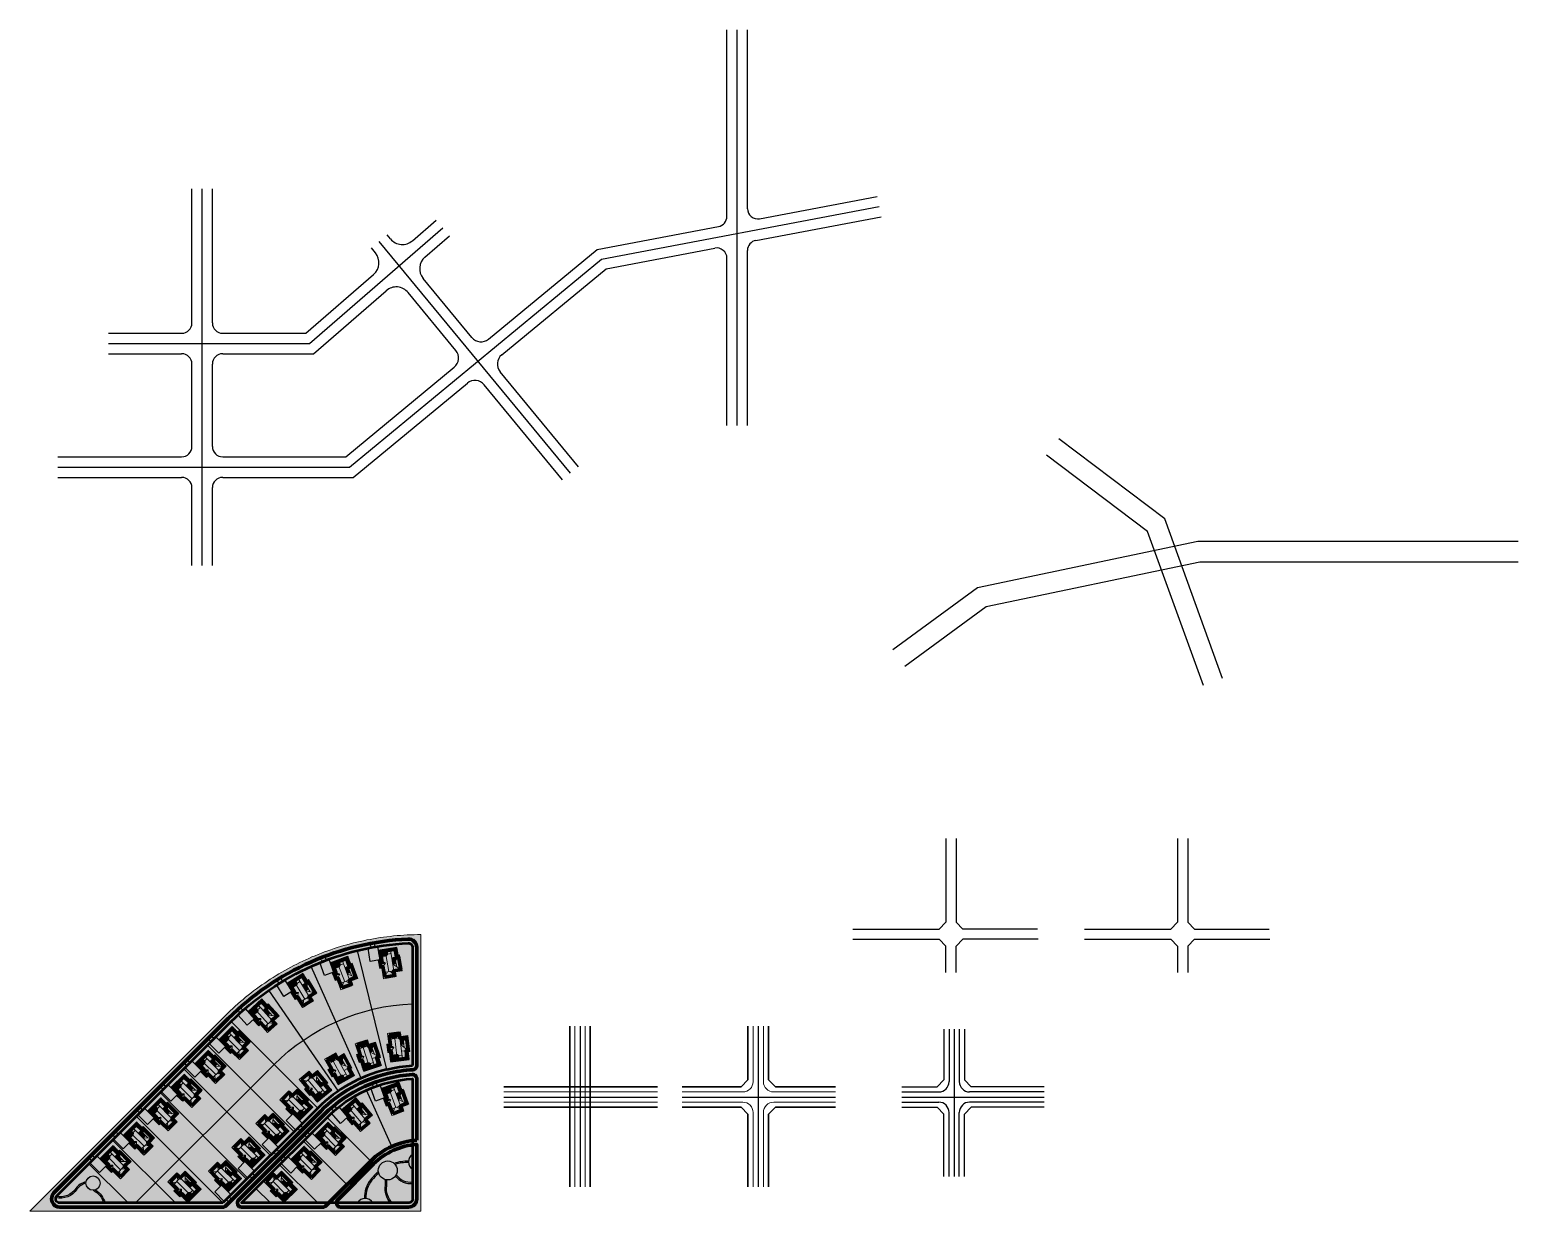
# Model space of a CAD drawing. Header units: millimetres. Extents: x 316796 to 1578935, y 255366 to 829766.
# Drawn here: x 316796 to 317665, y 640598 to 641288 of the extents above; entities that cross this region are included whole.
import ezdxf

# ---------------------------------------------------------------- set-up
doc = ezdxf.new("R2010")
doc.units = ezdxf.units.MM
doc.linetypes.add('JIS_02_0.7', pattern=[1.35, 0.75, -0.6])
for name, color, linetype in [('1-trees', 250, 'Continuous'), ('dwgmodels.com', 250, 'Continuous'), ('hatch', 7, 'Continuous')]:
    doc.layers.add(name, color=color, linetype=linetype)
for name, color, linetype, lineweight in [('hatch2', 251, 'Continuous', 5), ('plan', 7, 'Continuous', 20), ('road', 7, 'Continuous', 35)]:
    doc.layers.add(name, color=color, linetype=linetype, lineweight=lineweight)
pattern_1 = [(314.891519, (15728854.7, 21093657.18), (215.5257606, -0.40806626), [457.2, -152.4]), (44.891519, (15728962.26, 21093549.21), (215.5257606, -0.40806626), [457.2, -152.4])]

# ---------------------------------------------------------------- blocks, each defined once
blk = doc.blocks.new('4a')
at = {"lineweight": 30}
h = blk.add_hatch(color=3, dxfattribs=at)
h.dxf.hatch_style = 1
h.set_gradient(color1=(127, 63, 0), color2=(255, 204, 153), rotation=174, centered=1, tint=1)
h.paths.add_polyline_path([(41698471, 622995), (41695000, 624041), (41693829, 620153), (41695267, 617558), (41692635, 616189), (41691383, 612034), (41694854, 610988)])
h.paths.add_polyline_path([(41702796, 624491), (41699555, 625468), (41698782, 622902), (41702009, 621930)])
h.paths.add_polyline_path([(41693799, 611306), (41691383, 612034), (41690401, 608773)])
h = blk.add_hatch(color=3, dxfattribs=at)
h.dxf.hatch_style = 1
h.set_gradient(color1=(127, 63, 0), color2=(255, 204, 153), rotation=174, centered=1, tint=1)
h.paths.add_polyline_path([(41702009, 621930), (41698471, 622995), (41694854, 610988), (41698325, 609943)])
h.paths.add_polyline_path([(41706037, 623515), (41702796, 624491), (41701151, 619138), (41704422, 618153)])
h.paths.add_polyline_path([(41705906, 617706), (41702802, 616104), (41701422, 611524), (41703132, 608495)])
h.paths.add_polyline_path([(41698325, 609943), (41695910, 610670), (41697343, 606682)])
h = blk.add_hatch(color=3, dxfattribs=at)
h.dxf.hatch_style = 1
h.set_gradient(color1=(127, 63, 0), color2=(255, 204, 153), rotation=200, centered=1, tint=1)
h.paths.add_polyline_path([(41695267, 617558), (41691796, 618604), (41691199, 616622), (41692635, 616189)])
h.paths.add_polyline_path([(41702115, 613824), (41699759, 614534), (41699732, 614520), (41701422, 611524)])
h.paths.add_polyline_path([(41699732, 614520), (41698325, 609943), (41703132, 608495)])
h.paths.add_polyline_path([(41695910, 610670), (41693799, 611306), (41690401, 608773), (41697343, 606682)])
h = blk.add_hatch(color=3, dxfattribs=at)
h.dxf.hatch_style = 1
h.set_gradient(color1=(127, 63, 0), color2=(255, 204, 153), rotation=200, centered=1, tint=1)
h.paths.add_polyline_path([(41705906, 617706), (41701151, 619138), (41699738, 614540), (41699759, 614534)])
h.paths.add_polyline_path([(41693829, 620153), (41692393, 620586), (41691796, 618604), (41695267, 617558)])
h.paths.add_polyline_path([(41702802, 616104), (41699759, 614534), (41702115, 613824)])
blk = doc.blocks.new('3a')
h = blk.add_hatch(color=253)
h.dxf.hatch_style = 1
h.paths.add_polyline_path([(55441706, 33815475), (55435706, 33815475, -0.41421356), (55437206, 33813975), (55437206, 33812475), (55440206, 33812475), (55440206, 33813975, -0.41421356)])
h.paths.add_polyline_path([(55442650, 33802630), (55442641, 33806690), (55446591, 33806699), (55446585, 33809379), (55455355, 33809398), (55455367, 33803798), (55456917, 33803802), (55456943, 33792182), (55451923, 33792171), (55451931, 33788766), (55442681, 33788745), (55442664, 33796490), (55441164, 33796486), (55441150, 33802629), (55435264, 33802629), (55435264, 33812475), (55442175, 33812475), (55442175, 33802629)])
h.paths.add_polyline_path([(55443670, 33805700), (55447620, 33805709), (55447614, 33808389), (55454384, 33808404), (55454396, 33802804), (55455946, 33802808), (55455968, 33793188), (55450948, 33793177), (55450956, 33789772), (55443706, 33789755), (55443688, 33797500), (55442188, 33797497), (55442179, 33801637), (55443679, 33801640)], flags=16)
h.paths.add_polyline_path([(55450964, 33797987), (55450986, 33797987), (55453441, 33800373), (55453452, 33795590), (55450964, 33797965)], flags=0)
at = {"lineweight": 30, "true_color": 0xf0f0f0}
h = blk.add_hatch(color=7, dxfattribs=at)
h.dxf.hatch_style = 1
h.paths.add_polyline_path([(55456917, 33803802), (55455367, 33803798), (55455355, 33809398), (55446585, 33809379), (55446591, 33806699), (55442641, 33806690), (55442650, 33802630), (55441150, 33802626), (55441164, 33796486), (55442664, 33796490), (55442681, 33788745), (55451931, 33788766), (55451923, 33792171), (55456943, 33792182)])
at = {"layer": 'hatch2'}
h = blk.add_hatch(dxfattribs=at)
h.set_pattern_fill('AR-HBONE', color=35, scale=1.5, angle=269.891519, style=0)
h.set_pattern_definition(pattern_1)
h.paths.add_polyline_path([(55447613, 33808386), (55454383, 33808401), (55454395, 33802801), (55455946, 33802805), (55455946, 33809472), (55442179, 33809475), (55442178, 33801634), (55443678, 33801637), (55443669, 33805697), (55447619, 33805706)])
for p, q in [((55437206, 33813975), (55437206, 33812475)), ((55440206, 33813975), (55440206, 33812475))]:
    blk.add_line(p, q)
at = {"lineweight": 0}
for p, q in [((55444515, 33807902), (55443665, 33807900)), ((55443665, 33807900), (55443670, 33805700)), ((55444515, 33807602), (55443665, 33807600)), ((55444516, 33807302), (55443666, 33807300)), ((55444517, 33807002), (55443667, 33807000)), ((55446617, 33806707), (55443667, 33806700)), ((55444515, 33807902), (55444520, 33805702)), ((55444817, 33806703), (55444820, 33805703)), ((55445117, 33806704), (55445120, 33805704)), ((55445417, 33806704), (55445420, 33805704)), ((55445717, 33806705), (55445720, 33805705)), ((55446017, 33806706), (55446020, 33805706)), ((55446317, 33806706), (55446320, 33805706)), ((55447614, 33808389), (55446614, 33808387)), ((55446614, 33808387), (55446617, 33806707))]:
    blk.add_line(p, q, dxfattribs=at)
at = {"color": 3, "lineweight": 30}
for p, q in [((55455952, 33799998), (55455953, 33799998)), ((55455957, 33797998), (55455957, 33797998)), ((55455961, 33795998), (55455962, 33795998))]:
    blk.add_line(p, q, dxfattribs=at)
blk.add_lwpolyline([(55442175, 33802629), (55435264, 33802629), (55435264, 33812475), (55442175, 33812475)], close=True)
at = {"lineweight": 0}
blk.add_lwpolyline([(55442681, 33788745), (55451931, 33788766), (55451923, 33792171), (55456943, 33792182), (55456917, 33803802), (55455367, 33803798), (55455355, 33809398), (55446585, 33809379), (55446591, 33806699), (55442641, 33806690), (55442650, 33802630), (55441150, 33802626), (55441164, 33796486), (55442664, 33796490)], close=True, dxfattribs=at)
at = {"lineweight": 70}
blk.add_lwpolyline([(55443706, 33789755), (55450956, 33789772), (55450948, 33793177), (55455968, 33793188), (55455946, 33802808), (55454396, 33802804), (55454384, 33808404), (55447614, 33808389), (55447620, 33805709), (55443670, 33805700), (55443679, 33801640), (55442179, 33801637), (55442188, 33797497), (55443688, 33797500), (55443706, 33789755)], dxfattribs=at)
for centre, start, end in [((55435706, 33813975), 0, 90), ((55441706, 33813975), 90, 180)]:
    blk.add_arc(centre, 1500, start, end)
at = {"layer": 'plan', "ltscale": 0.5}
for p, q in [((55443670, 33805700), (55451112, 33805717)), ((55447323, 33793168), (55447295, 33805708)), ((55450999, 33808397), (55450948, 33793177)), ((55442184, 33799567), (55445809, 33799575)), ((55443679, 33801640), (55445809, 33799575)), ((55443688, 33797500), (55445809, 33799575)), ((55455946, 33802808), (55450926, 33802797)), ((55453447, 33797992), (55450937, 33797987)), ((55450964, 33797965), (55455946, 33802808)), ((55450964, 33797965), (55455968, 33793188)), ((55453441, 33800373), (55453452, 33795590)), ((55443698, 33793160), (55450948, 33793177)), ((55443706, 33789755), (55446221, 33793166)), ((55450956, 33789772), (55448425, 33793171))]:
    blk.add_line(p, q, dxfattribs=at)
at = {"layer": 'road'}
for p, q in [((55442179, 33809475), (55455942, 33809475)), ((55454862, 33808402), (55454012, 33808403))]:
    blk.add_line(p, q, dxfattribs=at)
at = {"color": 3, "lineweight": 30, "rotation": 16.8915190156027}
blk.add_blockref('4a', (15728855, 21093660), dxfattribs=at)
blk = doc.blocks.new('2a')
at = {"lineweight": 30, "true_color": 0xf0f0f0}
h = blk.add_hatch(color=7, dxfattribs=at)
h.dxf.hatch_style = 1
h.paths.add_polyline_path([(55134017, 33652253), (55130460, 33648711), (55128057, 33651124), (55121502, 33644598), (55126966, 33639110), (55125903, 33638051), (55130235, 33633700), (55131298, 33634758), (55134162, 33631881), (55136962, 33634668), (55138852, 33632768), (55145068, 33638956), (55141117, 33642924), (55142215, 33644018)])
at = {"layer": 'hatch2'}
h = blk.add_hatch(dxfattribs=at)
h.set_pattern_fill('AR-HBONE', color=35, scale=1.5, angle=269.891519, style=0)
h.set_pattern_definition(pattern_1)
h.paths.add_polyline_path([(55138878, 33634197), (55143676, 33638974), (55139725, 33642942), (55140823, 33644036), (55145538, 33639322), (55135805, 33629585), (55130260, 33635129), (55131323, 33636187), (55134188, 33633310), (55136987, 33636097)])
at = {"color": 3, "lineweight": 30}
for p, q in [((55136021, 33648860), (55136021, 33648861)), ((55137432, 33647443), (55137432, 33647443)), ((55138843, 33646026), (55138843, 33646026))]:
    blk.add_line(p, q, dxfattribs=at)
at = {"lineweight": 0}
for p, q in [((55135742, 33631749), (55134190, 33633308)), ((55136345, 33632349), (55134793, 33633908)), ((55136987, 33634681), (55134896, 33632600)), ((55135711, 33633411), (55135005, 33634120)), ((55135710, 33632987), (55135108, 33632387)), ((55135923, 33633623), (55135218, 33634331)), ((55135922, 33632774), (55135319, 33632174)), ((55136136, 33633834), (55135431, 33634543)), ((55136133, 33632562), (55135531, 33631962)), ((55136349, 33634046), (55135643, 33634755)), ((55136561, 33634258), (55135856, 33634966)), ((55136774, 33634469), (55136068, 33635178)), ((55138172, 33633490), (55136987, 33634681)), ((55138880, 33634196), (55138172, 33633490)), ((55136345, 33632349), (55135742, 33631749))]:
    blk.add_line(p, q, dxfattribs=at)
blk.add_lwpolyline([(55121502, 33644598), (55128057, 33651124), (55130460, 33648711), (55134017, 33652253), (55142215, 33644018), (55141117, 33642924), (55145068, 33638956), (55138852, 33632768), (55136962, 33634668), (55134162, 33631881), (55131298, 33634758), (55130235, 33633700), (55125903, 33638051), (55126966, 33639110)], close=True, dxfattribs=at)
at = {"lineweight": 70}
blk.add_lwpolyline([(55122941, 33644609), (55128079, 33649724), (55130481, 33647310), (55134039, 33650852), (55140826, 33644034), (55139727, 33642941), (55143678, 33638972), (55138880, 33634196), (55136990, 33636095), (55134190, 33633308), (55131326, 33636186), (55130263, 33635127), (55127342, 33638061), (55128405, 33639120), (55122941, 33644609)], dxfattribs=at)
at = {"layer": 'plan', "ltscale": 0.5}
for p, q in [((55122941, 33644609), (55127131, 33643975)), ((55125343, 33642195), (55130481, 33647310)), ((55127912, 33644753), (55136759, 33635866)), ((55128079, 33649724), (55128693, 33645531)), ((55141279, 33636584), (55130481, 33647310)), ((55135653, 33645672), (55133875, 33643901)), ((55133879, 33643936), (55134039, 33650852)), ((55133879, 33643936), (55140826, 33644034)), ((55137333, 33643985), (55133958, 33647375)), ((55140826, 33644034), (55137268, 33640493)), ((55128405, 33639120), (55131372, 33639152)), ((55128803, 33636594), (55131372, 33639152)), ((55131326, 33636186), (55131372, 33639152)), ((55134190, 33633308), (55139464, 33638559))]:
    blk.add_line(p, q, dxfattribs=at)
at = {"layer": 'road'}
for p, q in [((55135805, 33629585), (55145537, 33639317)), ((55144015, 33639312), (55143415, 33638710))]:
    blk.add_line(p, q, dxfattribs=at)
at = {"color": 3, "lineweight": 30, "extrusion": (0, 0, -1), "zscale": -1, "rotation": 151.8915190156437}
blk.add_blockref('4a', (-18062806, 14539464), dxfattribs=at)

msp = doc.modelspace()

# ---------------------------------------------------------------- hatches: boundary and pattern name
msp.add_hatch(color=253).paths.add_polyline_path([(317024.4, 640759.76, 0.198912), (316910.13, 640712.43), (316795.87, 640598.17), (317024.4, 640598.17)])
at = {"lineweight": 30}
h = msp.add_hatch(color=11, dxfattribs=at)
h.dxf.hatch_style = 1
h.paths.add_polyline_path([(317021.97, 640683.3), (317021.97, 640719.43), (317021.97, 640752.32, 0.428088), (317016.9, 640757.16, 0.18669), (316911.85, 640710.72), (316810, 640608.87, 0.668179), (316813.43, 640600.59), (316908.72, 640600.59, 0.198912), (316910.43, 640601.3), (316965.82, 640656.69, -0.137445), (317004.81, 640678.63, -0.045815), (317019.81, 640680.86, 0.383257)])
at = {"lineweight": 9}
h = msp.add_hatch(dxfattribs=at)
h.set_pattern_fill('CROSS', color=104, scale=0.161592, style=0)
h.set_pattern_definition([(0, (272339.0908, 613667.3878), (1.026106055, 1.026106055), [0.513053027, -1.539159082]), (90, (272339.3473, 613667.1313), (-1.026106055, 1.026106055), [0.513053027, -1.539159082])])
h.paths.add_polyline_path([(317019.55, 640752.32, 0.414214), (317017.13, 640754.74, 0.186902), (316913.56, 640709), (316830.44, 640625.88), (316853.3, 640603.02), (316908.71, 640603.02), (316964.13, 640658.44, -0.184099), (317019.55, 640683.27)])
at = {"lineweight": 30}
h = msp.add_hatch(color=11, dxfattribs=at)
h.dxf.hatch_style = 1
h.paths.add_polyline_path([(317021.97, 640675.58, 0.433017), (317019.39, 640678, 0.182502), (316967.8, 640654.66), (316926.29, 640613.15), (316917.87, 640604.73, 0.668179), (316919.58, 640600.59), (316967.14, 640600.59, 0.198912), (316968.86, 640601.3), (316995.06, 640627.51, -0.181369), (317021.97, 640639.66)])
at = {"lineweight": 9}
h = msp.add_hatch(dxfattribs=at)
h.set_pattern_fill('CROSS', color=104, scale=0.161592, style=0)
h.set_pattern_definition([(0, (272416.5709, 613547.9129), (1.026106055, 1.026106055), [0.513053027, -1.539159082]), (90, (272416.8274, 613547.6564), (-1.026106055, 1.026106055), [0.513053027, -1.539159082])])
h.paths.add_polyline_path([(317019.55, 640675.58, 0.182506), (316969.57, 640653), (316919.58, 640603.02), (316970.57, 640603.02), (316994.91, 640627.36, -0.167744), (317019.55, 640639.43)])
at = {"lineweight": 30}
h = msp.add_hatch(color=11, dxfattribs=at)
h.dxf.hatch_style = 1
h.paths.add_polyline_path([(317019.55, 640605.44, -0.414214), (317017.13, 640603.02), (316975, 640603.02, 0.414214), (316977.42, 640600.59), (317017.13, 640600.59, 0.414214), (317021.97, 640605.44), (317021.97, 640637.23, 0.015375), (317019.55, 640636.99)])
h = msp.add_hatch(color=11, dxfattribs=at)
h.dxf.hatch_style = 1
h.paths.add_polyline_path([(316999.47, 640622.02, 1), (317010.55, 640622.02, 1)])
h.paths.add_polyline_path([(317017.1, 640626.63, -0.041415), (317017.1, 640627.44, 0.076424), (317008.69, 640626.15, -0.040855), (317009.32, 640625.5, -0.072737)])
h.paths.add_polyline_path([(317019.55, 640631.28, 0.580333), (317019.55, 640622.8)])
h.paths.add_polyline_path([(317009.94, 640619.48, -0.039582), (317009.48, 640618.74, 0.271315), (317019.55, 640614.43), (317019.55, 640615.25, -0.282788)])
h.paths.add_polyline_path([(317004.43, 640616.51, -0.038945), (317003.58, 640616.66, -0.089742), (317003.61, 640613.21, 0.213634), (317006.59, 640603.02), (317007.67, 640603.02, -0.228529), (317004.41, 640613.08, 0.081935)])
h.paths.add_polyline_path([(316999.72, 640620.37, -0.040855), (316999.53, 640621.25, 0.056936), (316995.06, 640616.72, 0.175629), (316991.42, 640605.64, -0.039954), (316992.23, 640605.64, -0.176017), (316995.7, 640616.23, -0.053254)])
h.paths.add_polyline_path([(316987.38, 640603.02), (316996.27, 640603.02, 0.593937)])
h = msp.add_hatch(color=11, dxfattribs=at)
h.dxf.hatch_style = 1
h.paths.add_polyline_path([(316834.25, 640610.66, -0.072424), (316833.07, 640610.42, -0.20112), (316839.02, 640603.02), (316839.86, 640603.02, 0.18773)])
h.paths.add_polyline_path([(316837.02, 640614.59, 1), (316828.67, 640614.59, 1)])
h.paths.add_polyline_path([(316828.67, 640614.59, -0.043118), (316828.74, 640615.31, 0.207706), (316822.78, 640611.47, -0.307065), (316811.47, 640606.87, 0.086395), (316811.1, 640606.12, 0.311831), (316823.45, 640611.02, -0.201451), (316828.68, 640614.48, -0.006907)])
at = {"layer": '1-trees', "true_color": 0x97ad5c}
h = msp.add_hatch(color=55, dxfattribs=at)
h.paths.add_polyline_path([(317019.55, 640631.28), (317019.55, 640636.99, 0.165817), (316996.63, 640625.65), (316975.71, 640604.73, 0.198912), (316975, 640603.02), (316987.38, 640603.02, -0.253248), (316991.42, 640605.64, -0.175629), (316995.06, 640616.72, -0.056936), (316999.53, 640621.25, -0.034776), (316999.47, 640622.02, -0.647327), (317008.69, 640626.15, -0.076424), (317017.1, 640627.44, -0.247072)])
h.paths.add_polyline_path([(317009.94, 640619.48, 0.282788), (317019.55, 640615.25), (317019.55, 640622.8, -0.247072), (317017.1, 640626.63, 0.072737), (317009.32, 640625.5, -0.171731), (317010.55, 640622.02, -0.119207)], flags=17)
h.paths.add_polyline_path([(317009.48, 640618.74, -0.266813), (317004.43, 640616.51, -0.081935), (317004.41, 640613.08, 0.228529), (317007.67, 640603.02), (317017.13, 640603.02, 0.414214), (317019.55, 640605.44), (317019.55, 640614.43, -0.271315)], flags=17)
h.paths.add_polyline_path([(317003.67, 640613.58, 0.080035), (317003.58, 640616.66, -0.257399), (316999.72, 640620.37, 0.053254), (316995.7, 640616.23, 0.176017), (316992.23, 640605.64, -0.253195), (316996.27, 640603.02), (317006.59, 640603.02, -0.221175)], flags=17)
h = msp.add_hatch(color=55, dxfattribs=at)
h.paths.add_polyline_path([(316830.44, 640625.88), (316811.71, 640607.16, 0.039122), (316811.47, 640606.87, 0.307065), (316822.78, 640611.47, -0.207706), (316828.74, 640615.31, -0.917329), (316837.02, 640614.59, -0.317113), (316834.25, 640610.66, -0.18773), (316839.86, 640603.02), (316853.3, 640603.02)])
h.paths.add_polyline_path([(316833.07, 640610.42, -0.421747), (316828.68, 640614.48, 0.201451), (316823.45, 640611.02, -0.311831), (316811.1, 640606.12, 0.500147), (316813.43, 640603.02), (316839.02, 640603.02, 0.20112)])
at = {"layer": 'hatch'}
h = msp.add_hatch(color=256, dxfattribs=at)
h.dxf.hatch_style = 1
h.set_gradient(color1=(208, 184, 159), color2=(208, 184, 159), one_color=1, tint=0.72, name='HEMISPHERICAL')
h.paths.add_polyline_path([(317019.55, 640752.32, 0.414214), (317017.13, 640754.74, 0.186902), (316913.56, 640709), (316830.44, 640625.88), (316853.3, 640603.02), (316908.71, 640603.02), (316964.13, 640658.44, -0.184099), (317019.55, 640683.27)])
h = msp.add_hatch(color=256, dxfattribs=at)
h.dxf.hatch_style = 1
h.set_gradient(color1=(208, 184, 159), color2=(208, 184, 159), one_color=1, tint=0.72, name='HEMISPHERICAL')
h.paths.add_polyline_path([(317019.55, 640675.58, 0.182506), (316969.57, 640653), (316919.58, 640603.02), (316970.57, 640603.02), (316994.91, 640627.36, -0.167744), (317019.55, 640639.43)])

# ---------------------------------------------------------------- linework, layer by layer
for p, q in [((316987.16, 640750.43), (317004.23, 640680.98)), ((316989.51, 640675.93), (316960.24, 640741.18)), ((316935.43, 640727.22), (316976.03, 640668.34)), ((316913.56, 640709), (316964.13, 640658.43)), ((316899.71, 640695.15), (316950.28, 640644.58)), ((316885.85, 640681.3), (316936.43, 640630.72)), ((316872, 640667.44), (316922.57, 640616.87)), ((317007.41, 640636.02), (316992.66, 640668.92)), ((316858.15, 640653.59), (316908.71, 640603.02)), ((316969.57, 640653), (316995.06, 640627.51)), ((316844.29, 640639.73), (316881.01, 640603.02)), ((316955.71, 640639.15), (316981.2, 640613.65)), ((316830.44, 640625.88), (316853.3, 640603.02)), ((316941.86, 640625.29), (316964.13, 640603.02)), ((316928, 640611.44), (316936.42, 640603.02))]:
    msp.add_line(p, q)
at = {"color": 1, "lineweight": 50, "ltscale": 5000}
msp.add_line((317019.55, 640719.43), (317019.55, 640683.27), dxfattribs=at)
at = {"lineweight": 70}
msp.add_line((317021.97, 640719.43), (317021.97, 640683.27), dxfattribs=at)
at = {"linetype": 'JIS_02_0.7', "lineweight": 0, "ltscale": 5000}
msp.add_lwpolyline([(316795.87, 640598.17), (316910.13, 640712.43, -0.198912), (317024.4, 640759.76), (317024.4, 640598.17)], format="xyb", close=True, dxfattribs=at)
at = {"lineweight": 70}
for points in [[(316910.43, 640601.3, -0.198912), (316908.72, 640600.59), (316813.43, 640600.59, -0.668179), (316810, 640608.87), (316911.85, 640710.72, -0.18669), (317016.9, 640757.16, -0.428088), (317021.97, 640752.32), (317021.97, 640719.43)], [(317019.54, 640680.84, 0.411645), (317021.97, 640683.27, 2.414214)], [(317004.81, 640678.63, 0.137305), (316965.85, 640656.72), (316910.43, 640601.3)], [(316926.29, 640613.15), (316967.85, 640654.71, -0.182277), (317019.39, 640678, -0.433017), (317021.97, 640675.58), (317021.97, 640639.66)], [(317004.81, 640678.63, -0.045847), (317019.82, 640680.86, -0.045847)], [(316926.29, 640613.15), (316917.87, 640604.73, 0.668179), (316919.58, 640600.59), (316967.14, 640600.59, 0.198912), (316968.86, 640601.3), (316995.06, 640627.51, -0.181369), (317021.97, 640639.66)], [(316977.42, 640600.59, -0.668179), (316975.71, 640604.73), (316996.77, 640625.79, -0.180317), (317021.97, 640637.23), (317021.97, 640605.44, -0.414214), (317017.13, 640600.59), (316977.42, 640600.59)]]:
    msp.add_lwpolyline(points, format="xyb", dxfattribs=at)
at = {"color": 1, "lineweight": 50, "ltscale": 5000}
for points in [[(316908.72, 640603.02), (316813.43, 640603.02, -0.668179), (316811.71, 640607.16), (316913.56, 640709, -0.18669), (317017.01, 640754.74, -0.428088), (317019.55, 640752.32), (317019.55, 640719.43)], [(317004.24, 640680.98, -0.045451), (317019.55, 640683.27, -0.045451)], [(317004.24, 640680.98, 0.137305), (316964.13, 640658.43), (316908.72, 640603.02)]]:
    msp.add_lwpolyline(points, format="xyb", dxfattribs=at)
for points in [[(316857.73, 640603.02), (316938.64, 640683.93, -0.18848), (317019.55, 640719.36, -0.18848)], [(317019.55, 640678.01, -0.414214), (317021.97, 640675.58, -2.414214)], [(317021.97, 640637.23), (317021.97, 640605.44, -0.414214), (317017.13, 640600.59), (316977.42, 640600.59)], [(316999.53, 640621.25, 0.056936), (316995.06, 640616.72, 0.175629), (316991.42, 640605.64, 0.175569)], [(316999.72, 640620.37, 0.053254), (316995.7, 640616.23, 0.176017), (316992.23, 640605.64)], [(317017.1, 640627.44, 0.076424), (317008.69, 640626.15, 0.07427)], [(317017.1, 640626.63, 0.072737), (317009.32, 640625.5, 0.072582)], [(316828.68, 640614.48, 0.201451), (316823.45, 640611.02, -0.311831), (316811.1, 640606.12, -0.311831)], [(316828.74, 640615.31, 0.207706), (316822.78, 640611.47, -0.307065), (316811.47, 640606.87, -0.307065)], [(317006.59, 640603.02, -0.213634), (317003.61, 640613.21, 0.089742), (317003.58, 640616.66)], [(317007.67, 640603.02, -0.228529), (317004.41, 640613.08, 0.081935), (317004.43, 640616.51, 0.081935)], [(317009.48, 640618.74, 0.271315), (317019.55, 640614.43)], [(317009.94, 640619.48, 0.282788), (317019.55, 640615.25, 0.276322)], [(316833.08, 640610.42, -0.200858), (316839.02, 640603.02, -0.200858)], [(316834.25, 640610.66, -0.18773), (316839.86, 640603.02, -0.18773)]]:
    msp.add_lwpolyline(points, format="xyb")
msp.add_lwpolyline([(316928, 640611.44), (316969.57, 640653, -0.182277), (317019.55, 640675.58), (317019.55, 640605.44, -0.414214), (317017.13, 640603.02), (316919.58, 640603.02)], format="xyb", close=True, dxfattribs=at)
for points in [[(317021.97, 640675.58), (317021.97, 640639.66)], [(316967.14, 640600.59), (316919.58, 640600.59)]]:
    msp.add_lwpolyline(points)
for centre, radius in [((317005.01, 640622.02), 5.54), ((316832.85, 640614.59), 4.17)]:
    msp.add_circle(centre, radius)
for centre, radius, start, end in [((317021.97, 640627.04), 4.89, 119.74395, 240.25605), ((316991.82, 640600.59), 5.07, 28.5847, 151.4153)]:
    msp.add_arc(centre, radius, start, end)
at = {"layer": '1-trees', "color": 2, "true_color": 0xf1eb1f}
for p, q in [((317221.46, 640706.29), (317221.46, 640612.4)), ((317177.06, 640664.88), (317266.65, 640664.88))]:
    msp.add_line(p, q, dxfattribs=at)
at = {"layer": '1-trees', "color": 2}
for points in [[(317117.32, 640706.29), (317117.32, 640612.4)], [(317072.91, 640664.88), (317162.51, 640664.88)]]:
    msp.add_lwpolyline(points, dxfattribs=at)
at = {"layer": 'dwgmodels.com', "color": 3}
for p, q in [((317203.15, 641179.32), (317203.15, 641288.38)), ((317215.15, 641183.86), (317215.15, 641288.38)), ((316890.59, 641117.09), (316890.59, 641195.44)), ((316902.59, 641117.09), (316902.59, 641195.44)), ((317222.26, 641177.97), (317290.97, 641190.96)), ((317019.44, 641165.15), (317033.3, 641177.15)), ((317220.03, 641165.33), (317293.2, 641179.17)), ((317006.61, 641166.22), (317004.68, 641168.56)), ((317127.33, 641160.01), (317198.26, 641173.43)), ((316997.82, 641158.02), (316995.42, 641160.92)), ((317026.75, 641155.6), (317041.16, 641168.08)), ((317063.93, 641107.72), (317127.33, 641160.01)), ((317132.58, 641148.79), (317196.03, 641160.79)), ((317203.15, 641057.21), (317203.15, 641154.9)), ((317215.15, 641057.21), (317215.15, 641159.44)), ((316957.08, 641111.09), (316996.77, 641145.49)), ((317054.07, 641108.67), (317025.7, 641143.07)), ((317071.56, 641098.46), (317132.58, 641148.79)), ((316961.56, 641099.09), (317004.07, 641135.94)), ((317044.82, 641101.03), (317016.91, 641134.87)), ((316841.91, 641111.09), (316884.59, 641111.09)), ((316908.59, 641111.09), (316957.08, 641111.09)), ((316841.91, 641099.09), (316884.59, 641099.09)), ((316908.59, 641099.09), (316961.56, 641099.09)), ((316890.59, 641044.89), (316890.59, 641093.09)), ((316902.59, 641044.89), (316902.59, 641093.09)), ((316980.47, 641038.89), (317043.87, 641091.18)), ((316984.78, 641026.89), (317051.51, 641081.92)), ((317116.37, 641033.14), (317070.62, 641088.61)), ((317107.11, 641025.5), (317061.36, 641080.97)), ((316812.23, 641038.89), (316884.59, 641038.89)), ((316908.59, 641038.89), (316980.47, 641038.89)), ((316812.23, 641026.89), (316884.59, 641026.89)), ((316890.59, 640975.31), (316890.59, 641020.89)), ((316902.59, 640975.31), (316902.59, 641020.89)), ((316908.59, 641026.89), (316984.78, 641026.89)), ((317331.06, 640815.88), (317331.06, 640767.02)), ((317337.06, 640815.88), (317337.06, 640767.02)), ((317276.7, 640763.02), (317327.06, 640763.02)), ((317384.61, 640763.02), (317341.06, 640763.02)), ((317276.7, 640757.02), (317327.06, 640757.02)), ((317331.06, 640737.62), (317331.06, 640753.02)), ((317337.06, 640737.62), (317337.06, 640753.02)), ((317385, 640757.02), (317341.06, 640757.02)), ((317329.92, 640704.49), (317329.92, 640674.88)), ((317332.92, 640704.49), (317332.92, 640673.88)), ((317338.92, 640704.49), (317338.92, 640673.88)), ((317341.92, 640704.49), (317341.92, 640674.88)), ((317305.33, 640670.88), (317325.92, 640670.88)), ((317305.33, 640667.88), (317326.92, 640667.88)), ((317388.47, 640667.88), (317344.92, 640667.88)), ((317388.47, 640670.88), (317345.92, 640670.88)), ((317305.33, 640661.88), (317326.92, 640661.88)), ((317305.33, 640658.88), (317325.92, 640658.88)), ((317332.92, 640618.41), (317332.92, 640655.88)), ((317338.92, 640618.41), (317338.92, 640655.88)), ((317388.47, 640661.88), (317344.92, 640661.88)), ((317388.47, 640658.88), (317345.92, 640658.88)), ((317329.92, 640618.41), (317329.92, 640654.88)), ((317341.92, 640618.41), (317341.92, 640654.88))]:
    msp.add_line(p, q, dxfattribs=at)
at = {"layer": 'dwgmodels.com', "color": 1}
for p, q in [((317209.15, 641057.21), (317209.15, 641288.38)), ((316896.59, 640975.31), (316896.59, 641195.44)), ((317129.95, 641154.4), (317292.09, 641185.07)), ((316959.32, 641105.09), (317037.23, 641172.62)), ((317111.74, 641029.32), (317000.05, 641164.74)), ((316982.63, 641032.89), (317129.95, 641154.4)), ((316841.91, 641105.09), (316959.32, 641105.09)), ((316812.23, 641032.89), (316982.63, 641032.89)), ((317335.92, 640704.49), (317335.92, 640618.41)), ((317305.33, 640664.88), (317388.47, 640664.88))]:
    msp.add_line(p, q, dxfattribs=at)
at = {"layer": 'dwgmodels.com', "color": 5}
for p, q in [((317466.39, 640815.88), (317466.39, 640767.02)), ((317472.39, 640815.88), (317472.39, 640767.02)), ((317412.03, 640763.02), (317462.39, 640763.02)), ((317462.39, 640763.02), (317466.39, 640767.02)), ((317476.39, 640763.02), (317472.39, 640767.02)), ((317476.39, 640763.02), (317519.95, 640763.02)), ((317412.03, 640757.02), (317462.39, 640757.02)), ((317466.39, 640753.02), (317462.39, 640757.02)), ((317466.39, 640753.02), (317466.39, 640737.62)), ((317472.39, 640753.02), (317476.39, 640757.02)), ((317472.39, 640753.02), (317472.39, 640737.62)), ((317476.39, 640757.02), (317520.34, 640757.02))]:
    msp.add_line(p, q, dxfattribs=at)
at = {"layer": 'dwgmodels.com', "color": 2}
for p, q in [((317327.06, 640763.02), (317331.06, 640767.02)), ((317341.06, 640763.02), (317337.06, 640767.02)), ((317327.06, 640757.02), (317331.06, 640753.02)), ((317341.06, 640757.02), (317337.06, 640753.02)), ((317325.92, 640670.88), (317329.92, 640674.88)), ((317345.92, 640670.88), (317341.92, 640674.88)), ((317325.92, 640658.88), (317329.92, 640654.88)), ((317345.92, 640658.88), (317341.92, 640654.88))]:
    msp.add_line(p, q, dxfattribs=at)
at = {"layer": 'dwgmodels.com', "color": 1}
for points in [[(317492.76, 640909.33), (317458.91, 641002.76), (317397.02, 641049.39)], [(317481.48, 640905.24), (317448.84, 640995.32), (317389.8, 641039.8)], [(317300.08, 640926.29), (317349.58, 640962.57), (317478.25, 640989.6), (317665.43, 640989.6)], [(317307.18, 640916.62), (317354.59, 640951.36), (317479.5, 640977.6), (317665.43, 640977.6)]]:
    msp.add_lwpolyline(points, dxfattribs=at)
at = {"layer": 'dwgmodels.com', "color": 2}
for centre, radius, start, end in [((317197.15, 641179.32), 6, 280.71084, 0), ((317221.15, 641183.86), 6, 180, 280.71084), ((317013.55, 641171.95), 9, 219.51508, 310.91689), ((317197.15, 641154.9), 6, 0, 100.71084), ((317221.15, 641159.44), 6, 100.71084, 180), ((316990.87, 641152.29), 9, 310.91689, 39.51508), ((317032.64, 641148.8), 9, 130.91689, 219.51508), ((317009.97, 641129.14), 9, 39.51508, 130.91689), ((316884.59, 641117.09), 6, 270, 0), ((316908.59, 641117.09), 6, 180, 270), ((317059.47, 641113.12), 7, 219.51508, 309.51508), ((316884.59, 641093.09), 6, 0, 90), ((316908.59, 641093.09), 6, 90, 180), ((317039.42, 641096.58), 7, 309.51508, 39.51508), ((317076.02, 641093.06), 7, 129.51508, 219.51508), ((317055.96, 641076.52), 7, 39.51508, 129.51508), ((316884.59, 641044.89), 6, 270, 0), ((316908.59, 641044.89), 6, 180, 270), ((316884.59, 641020.89), 6, 0, 90), ((316908.59, 641020.89), 6, 90, 180), ((317326.92, 640673.88), 6, 270, 0), ((317344.92, 640673.88), 6, 180, 270), ((317326.92, 640655.88), 6, 0, 90), ((317344.92, 640655.88), 6, 90, 180)]:
    msp.add_arc(centre, radius, start, end, dxfattribs=at)
at = {"layer": 'hatch2', "color": 5}
for p, q in [((317218.46, 640706.29), (317218.46, 640673.88)), ((317224.46, 640706.29), (317224.46, 640673.88)), ((317177.06, 640667.88), (317212.46, 640667.88)), ((317230.46, 640667.88), (317266.65, 640667.88)), ((317177.06, 640661.88), (317212.46, 640661.88)), ((317218.46, 640655.88), (317218.46, 640612.4)), ((317224.46, 640655.88), (317224.46, 640612.4)), ((317230.46, 640661.88), (317266.65, 640661.88))]:
    msp.add_line(p, q, dxfattribs=at)
for points in [[(317114.32, 640706.29), (317114.32, 640612.4)], [(317120.32, 640706.29), (317120.32, 640612.4)], [(317072.91, 640667.88), (317162.51, 640667.88)], [(317072.91, 640661.88), (317162.51, 640661.88)]]:
    msp.add_lwpolyline(points, dxfattribs=at)
for centre, start, end in [((317212.46, 640673.88), 270, 0), ((317230.46, 640673.88), 180, 270), ((317212.46, 640655.88), 0, 90), ((317230.46, 640655.88), 90, 180)]:
    msp.add_arc(centre, 6, start, end, dxfattribs=at)
at = {"layer": 'road'}
for p, q in [((317215.46, 640706.29), (317215.46, 640674.88)), ((317227.46, 640706.29), (317227.46, 640674.88)), ((317211.46, 640670.88), (317215.46, 640674.88)), ((317231.46, 640670.88), (317227.46, 640674.88)), ((317177.06, 640670.88), (317211.46, 640670.88)), ((317231.46, 640670.88), (317266.65, 640670.88)), ((317177.06, 640658.88), (317211.46, 640658.88)), ((317211.46, 640658.88), (317215.46, 640654.88)), ((317227.46, 640654.88), (317231.46, 640658.88)), ((317231.46, 640658.88), (317266.65, 640658.88)), ((317215.46, 640654.88), (317215.46, 640612.4)), ((317227.46, 640654.88), (317227.46, 640612.4))]:
    msp.add_line(p, q, dxfattribs=at)
for points in [[(317111.32, 640706.29), (317111.32, 640612.4)], [(317123.32, 640706.29), (317123.32, 640612.4)], [(317072.91, 640670.88), (317162.51, 640670.88)], [(317072.91, 640658.88), (317162.51, 640658.88)]]:
    msp.add_lwpolyline(points, dxfattribs=at)

# ---------------------------------------------------------------- block references
for name, p, xscale, yscale, zscale, rotation in [('3a', (284653.63, 599410.94), 0.0008079575235127491, 0.0008079575235127491, 0.0008079575235127491, 20.60257698198256), ('3a', (277310.8, 606434.3), 0.0008079575235127491, 0.0008079575235127491, 0.0008079575235127491, 9.472368366658609), ('3a', (293030.29, 594031.99), 0.0008079575235127491, 0.0008079575235127491, 0.0008079575235127491, 31.50638259093975), ('3a', (301874.64, 590452.22), 0.0008079575235127491, 0.0008079575235127491, 0.0008079575235127491, 41.95680218623267), ('3a', (304547.28, 589707.76), 0.0008079575235127492, 0.0008079575235127492, 0.0008079575235127492, 45.00000000004096), ('2a', (265161.4, 646586.8), 0.000807957523512749, 0.000807957523512749, 0.000807957523512749, 322.1254257539405), ('2a', (264957.6, 636768.85), 0.0008079575235127493, 0.0008079575235127493, 0.0008079575235127493, 332.9179045723303), ('3a', (304533.3, 589693.78), 0.0008079575235127492, 0.0008079575235127492, 0.0008079575235127492, 45.00000000004096), ('2a', (266662.31, 626841.39), 0.0008079575235127491, 0.0008079575235127491, 0.0008079575235127491, 343.9898051992774), ('3a', (304519.33, 589679.81), 0.0008079575235127492, 0.0008079575235127492, 0.0008079575235127492, 45.00000000004096), ('2a', (270064.39, 617788.32), 0.0008079575235127493, 0.0008079575235127493, 0.0008079575235127493, 354.6186509888184), ('3a', (265962.89, 628292.15), -0.0008079575235127494, 0.0008079575235127491, 0.0008079575235127491, 224.999999999959), ('3a', (284349.66, 599600.73), 0.0008079575235127491, 0.0008079575235127491, 0.0008079575235127491, 20.13829653112754), ('3a', (304505.59, 589666.07), 0.0008079575235127492, 0.0008079575235127492, 0.0008079575235127492, 45.00000000004096), ('3a', (300450.22, 590861.51), 0.0008079575235127491, 0.0008079575235127491, 0.0008079575235127491, 40.26293968878053), ('3a', (304491.44, 589651.92), 0.0008079575235127492, 0.0008079575235127492, 0.0008079575235127492, 45.00000000004096), ('3a', (265948.91, 628278.18), -0.0008079575235127494, 0.0008079575235127491, 0.0008079575235127491, 224.999999999959), ('3a', (304603.29, 589651.76), 0.0008079575235127492, 0.0008079575235127492, 0.0008079575235127492, 45.00000000004096), ('3a', (304477.69, 589638.17), 0.0008079575235127492, 0.0008079575235127492, 0.0008079575235127492, 45.00000000004096), ('3a', (265934.94, 628264.2), -0.0008079575235127494, 0.0008079575235127491, 0.0008079575235127491, 224.999999999959), ('3a', (304589.31, 589637.78), 0.0008079575235127492, 0.0008079575235127492, 0.0008079575235127492, 45.00000000004096), ('3a', (265921.2, 628250.46), -0.0008079575235127494, 0.0008079575235127491, 0.0008079575235127491, 224.999999999959)]:
    msp.add_blockref(name, p, dxfattribs=dict(xscale=xscale, yscale=yscale, zscale=zscale, rotation=rotation))
at = {"xscale": 0.0008079575235127491, "yscale": 0.0008079575235127491, "zscale": 0.0008079575235127491}
for p in [(272340.74, 613431.99), (272397, 613431.99)]:
    msp.add_blockref('2a', p, dxfattribs=at)

doc.saveas('drawing.dxf')
